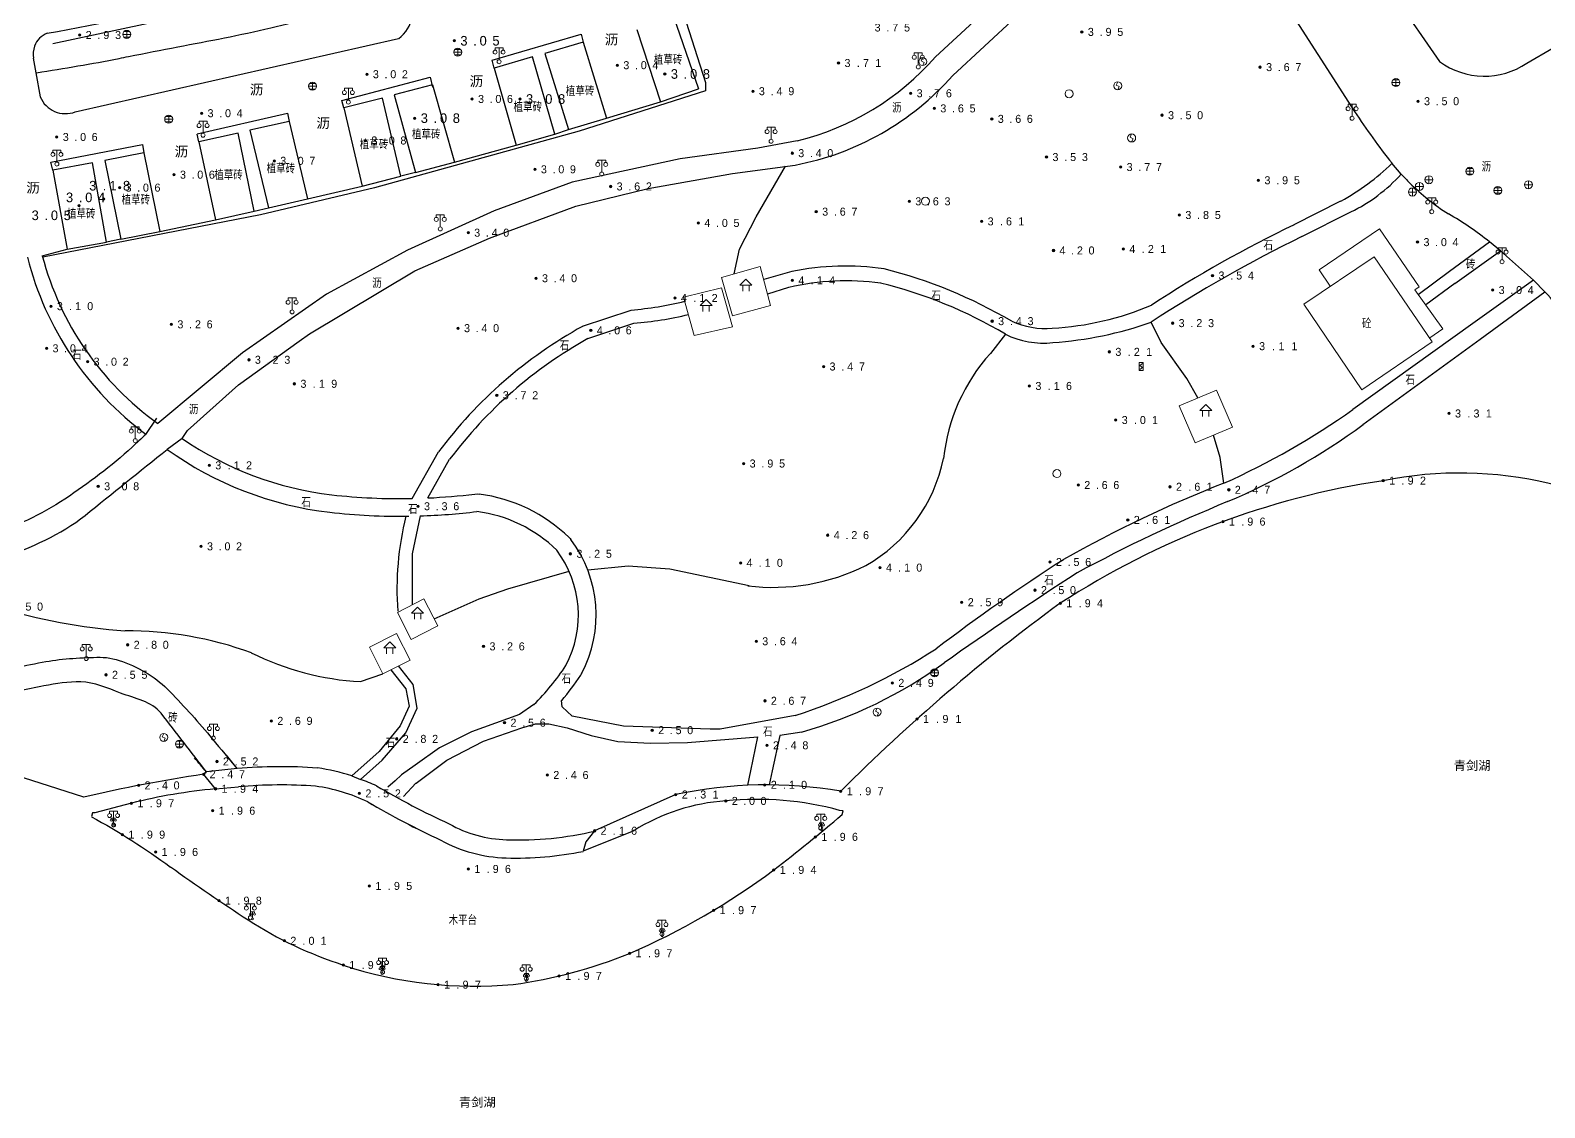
# Model space of a CAD drawing. Header units: metres. Extents: x 342272 to 345188, y 671156 to 672490.
# Drawn here: x 343354.9 to 343544.1, y 671821.5 to 671956.2 of the extents above; entities that cross this region are included whole.
import ezdxf
from ezdxf.enums import TextEntityAlignment as Align

# ---------------------------------------------------------------- set-up
doc = ezdxf.new("R2010")
doc.units = ezdxf.units.M
doc.header["$LTSCALE"] = 0.5
doc.header["$MEASUREMENT"] = 0
for name, color, linetype in [('00-地形', 251, 'Continuous'), ('00-文字', 251, 'Continuous'), ('00-示范段现状地形', 251, 'Continuous'), ('湖区地形', 251, 'Continuous')]:
    doc.layers.add(name, color=color, linetype=linetype)
doc.layers.add('00-现状标高', color=2, linetype='Continuous', lineweight=0, plot=False)
for name, color, linetype, lineweight in [('公共设施纪念物', 8, 'Continuous', 0), ('普通房屋', 8, 'Continuous', 0), ('通讯及其他管线设施', 252, 'Continuous', 0)]:
    doc.layers.add(name, color=color, linetype=linetype, lineweight=lineweight)
doc.styles.add('MtXpl_', font='simhei.ttf')
doc.styles.add('左斜等线体4.0', font='', dxfattribs={"height": 2.25})
doc.styles.add('正等线体2.0', font='MCS_Chinese1.shx', dxfattribs={"height": 2, "bigfont": 'MCS_Chinese1big.shx'})
doc.styles.add('正等线体2.4', font='MCS_Chinese1.shx', dxfattribs={"height": 2.4, "bigfont": 'MCS_Chinese1big.shx'})
doc.styles.add('细等线体2.5', font='MCS_Chinese1.shx', dxfattribs={"height": 2.5, "bigfont": 'MCS_Chinese1big.shx'})
doc.styles.add('细等线体3.0', font='MCS_Chinese1.shx', dxfattribs={"height": 3, "bigfont": 'MCS_Chinese1big.shx'})
doc.styles.get('左斜等线体4.0').set_extended_font_data('黑体', italic=True)

# ---------------------------------------------------------------- blocks, each defined once
blk = doc.blocks.new('174201')
at = {"layer": '通讯及其他管线设施', "linetype": 'Continuous', "lineweight": 0}
for p, q in [((-1, 0), (1, 0)), ((-0.7, 0.7), (0.7, 0.7)), ((0, -1), (0, 1)), ((-0.7, -0.7), (0.7, -0.7))]:
    blk.add_line(p, q, dxfattribs=at)
blk.add_circle((0, 0), 1, dxfattribs=at)
blk = doc.blocks.new('155210_1')
at = {"layer": '公共设施纪念物', "lineweight": 0}
for p, q in [((-1, 2.9), (-1, 3.5)), ((-1, 3.5), (1, 3.5)), ((0, 0.5), (0, 3.5)), ((1, 3.5), (1, 2.9))]:
    blk.add_line(p, q, dxfattribs=at)
for centre in [(-1, 2.4), (0, 0), (1, 2.4)]:
    blk.add_circle(centre, 0.5, dxfattribs=at)
blk = doc.blocks.new('174200')
at = {"layer": '通讯及其他管线设施', "lineweight": 0}
for p, q in [((-1, 0), (1, 0)), ((0, 1), (0, -1))]:
    blk.add_line(p, q, dxfattribs=at)
blk.add_circle((0, 0), 1, dxfattribs=at)
blk = doc.blocks.new('155210_2')
at = {"layer": '公共设施纪念物', "color": 9, "linetype": 'Continuous', "lineweight": 0}
for p, q in [((-1, 2.9), (-1, 3.5)), ((-1, 3.5), (1, 3.5)), ((0, 0.5), (0, 3.5)), ((1, 3.5), (1, 2.9))]:
    blk.add_line(p, q, dxfattribs=at)
for centre in [(-1, 2.4), (0, 0), (1, 2.4)]:
    blk.add_circle(centre, 0.5, dxfattribs=at)
blk = doc.blocks.new('174700')
at = {"layer": '通讯及其他管线设施', "linetype": 'Continuous', "lineweight": 0}
for p, q in [((0, 1), (-0.38, 0.18)), ((-0.38, 0.18), (0.38, -0.18)), ((0, -1), (0.38, -0.18))]:
    blk.add_line(p, q, dxfattribs=at)
blk.add_circle((0, 0), 1, dxfattribs=at)
blk = doc.blocks.new('174900')
at = {"layer": '通讯及其他管线设施', "lineweight": 0}
blk.add_circle((0, 0), 1, dxfattribs=at)
blk = doc.blocks.new('171103')
at = {"layer": '通讯及其他管线设施', "lineweight": 0}
for p, q in [((-0.5, 0), (-0.5, 2)), ((-0.5, 2), (0.5, 2)), ((0.5, 0), (-0.5, 0)), ((0.35, 1.75), (-0.35, 1.25)), ((-0.35, 1.25), (0.35, 0.75)), ((0.35, 0.75), (-0.35, 0.25)), ((0.5, 2), (0.5, 0))]:
    blk.add_line(p, q, dxfattribs=at)
blk = doc.blocks.new('156602')
at = {"layer": '公共设施纪念物', "lineweight": 0}
for p, q in [((0, 3), (-1.5, 1.5)), ((-1.5, 1.5), (1.5, 1.5)), ((-0.8, 1.5), (-0.8, 0)), ((1.5, 1.5), (0, 3)), ((0.8, 1.5), (0.8, 0))]:
    blk.add_line(p, q, dxfattribs=at)
blk = doc.blocks.new('213400_1')
at = {"layer": '00-现状标高', "linetype": 'Continuous', "lineweight": 0}
h = blk.add_hatch(color=256, dxfattribs=at)
edge = h.paths.add_edge_path()
edge.add_arc((0, 0), 0.3, 0, 360)
blk.add_circle((0, 0), 0.3, dxfattribs=at)

msp = doc.modelspace()

# ---------------------------------------------------------------- linework, layer by layer
at = {"layer": '00-地形', "lineweight": -3}
msp.add_arc((343272.59, 672424.36), 476.11, 280.2176, 285.279, dxfattribs=at)
at = {"layer": '00-示范段现状地形', "lineweight": -3}
for p, q in [((343468.03, 671952.85), (343476.01, 671960.25)), ((343357.74, 671954.5), (343377.85, 671958.81)), ((343435.31, 671957.89), (343438.42, 671948.84)), ((343436.53, 671958.22), (343439.29, 671949.63)), ((343478.1, 671957.85), (343470.18, 671950.51)), ((343412.63, 671952.43), (343423.74, 671955.7)), ((343423.74, 671955.7), (343424, 671954.67)), ((343430.7, 671956.27), (343433.65, 671947.23)), ((343360.56, 671945.98), (343400.96, 671955.14)), ((343424, 671954.67), (343419.23, 671953.27)), ((343424, 671954.67), (343426.93, 671945.17)), ((343355.32, 671952.67), (343355.65, 671950.84)), ((343412.9, 671951.42), (343412.63, 671952.43)), ((343417.7, 671952.84), (343412.9, 671951.42)), ((343420.46, 671943.19), (343417.7, 671952.84)), ((343419.23, 671953.27), (343422.17, 671943.75)), ((343355.65, 671950.84), (343356.17, 671947.87)), ((343393.87, 671947.41), (343404.88, 671950.29)), ((343404.88, 671950.29), (343405.2, 671949.06)), ((343412.9, 671951.42), (343415.62, 671941.82)), ((343405.18, 671949.35), (343400.4, 671948.1)), ((343400.4, 671948.1), (343403.07, 671938.38)), ((343405.2, 671949.06), (343405.17, 671949.05)), ((343405.18, 671949.35), (343407.93, 671939.67)), ((343439.28, 671948.6), (343423.51, 671943.57)), ((343433.65, 671947.23), (343438.42, 671948.84)), ((343438.42, 671948.84), (343438.42, 671948.84)), ((343439.29, 671949.63), (343439.28, 671948.6)), ((343394.1, 671946.46), (343393.87, 671947.41)), ((343398.95, 671947.7), (343394.1, 671946.46)), ((343394.1, 671946.46), (343396.41, 671936.69)), ((343401.25, 671937.93), (343398.95, 671947.7)), ((343426.93, 671945.17), (343433.65, 671947.23)), ((343375.78, 671943.23), (343387.07, 671945.81)), ((343387.29, 671944.79), (343382.37, 671943.68)), ((343387.07, 671945.81), (343387.29, 671944.79)), ((343387.29, 671944.79), (343389.58, 671935.11)), ((343422.17, 671943.75), (343426.93, 671945.17)), ((343376.01, 671942.23), (343375.79, 671943.2)), ((343380.9, 671943.33), (343376.01, 671942.23)), ((343382.92, 671933.56), (343380.9, 671943.33)), ((343382.37, 671943.68), (343384.69, 671934)), ((343423.51, 671943.57), (343397.95, 671936.5)), ((343415.62, 671941.82), (343420.46, 671943.19)), ((343420.46, 671943.19), (343422.17, 671943.75)), ((343357.51, 671939.67), (343368.96, 671941.88)), ((343369.12, 671940.86), (343364.26, 671939.9)), ((343368.96, 671941.88), (343369.12, 671940.86)), ((343369.12, 671940.86), (343371.12, 671931.01)), ((343376.01, 671942.23), (343378.06, 671932.49)), ((343407.93, 671939.67), (343415.62, 671941.82)), ((343445.82, 671941.43), (343436.14, 671940.09)), ((343450.76, 671942.36), (343445.82, 671941.43)), ((343357.76, 671938.69), (343357.51, 671939.67)), ((343362.7, 671939.59), (343357.76, 671938.69)), ((343357.76, 671938.69), (343359.56, 671928.82)), ((343364.46, 671929.71), (343362.7, 671939.59)), ((343364.26, 671939.9), (343366.24, 671930.05)), ((343403.07, 671938.38), (343407.93, 671939.67)), ((343436.14, 671940.09), (343422.64, 671937.19)), ((343442.65, 671938.29), (343450.49, 671939.33)), ((343445.61, 671932.86), (343449.28, 671939.17)), ((343396.41, 671936.69), (343401.25, 671937.93)), ((343403.07, 671938.38), (343401.25, 671937.93)), ((343422.64, 671937.19), (343412.88, 671933.61)), ((343432.12, 671936.39), (343442.65, 671938.29)), ((343397.95, 671936.5), (343383.72, 671933.1)), ((343384.69, 671934), (343389.58, 671935.11)), ((343389.58, 671935.11), (343396.41, 671936.69)), ((343423.09, 671934.19), (343432.12, 671936.39)), ((343512.83, 671931.88), (343518.67, 671934.84)), ((343383.72, 671933.1), (343356.52, 671927.8)), ((343378.06, 671932.49), (343382.92, 671933.56)), ((343382.92, 671933.56), (343384.69, 671934)), ((343412.88, 671933.61), (343402.07, 671928.68)), ((343412.32, 671930.2), (343423.09, 671934.19)), ((343513.79, 671930.38), (343519.93, 671933.47)), ((343371.12, 671931.01), (343378.06, 671932.49)), ((343378.06, 671932.49), (343378.06, 671932.49)), ((343443.54, 671928.82), (343445.61, 671932.86)), ((343359.56, 671928.82), (343364.46, 671929.71)), ((343366.24, 671930.05), (343364.46, 671929.71)), ((343366.24, 671930.05), (343371.12, 671931.01)), ((343403, 671926.1), (343412.32, 671930.2)), ((343532.23, 671926.05), (343537.24, 671929.74)), ((343356.44, 671927.98), (343359.56, 671928.82)), ((343402.07, 671928.68), (343391.95, 671923.19)), ((343442.88, 671925.73), (343443.54, 671928.82)), ((343532.92, 671924.51), (343538.59, 671928.63)), ((343389.83, 671918.24), (343403, 671926.1)), ((343450.08, 671926.03), (343446.56, 671925.02)), ((343528.32, 671923.17), (343532.23, 671926.05)), ((343449.68, 671924.02), (343447.05, 671923.19)), ((343532.92, 671924.51), (343529.26, 671921.85)), ((343542.74, 671924.94), (343535.17, 671919.52)), ((343536.05, 671917.58), (343544.13, 671923.48)), ((343391.95, 671923.19), (343381.45, 671915.87)), ((343423.93, 671919.18), (343429.99, 671921.21)), ((343496.23, 671917.16), (343494.96, 671919.69)), ((343388.53, 671917.34), (343389.83, 671918.24)), ((343424.61, 671917.64), (343430.34, 671919.56)), ((343476.76, 671918.19), (343474.88, 671915.79)), ((343535.17, 671919.52), (343520.18, 671908.78)), ((343380.97, 671911.86), (343388.53, 671917.34)), ((343499.42, 671912.66), (343496.23, 671917.16)), ((343521.43, 671906.9), (343536.05, 671917.58)), ((343381.45, 671915.87), (343370.86, 671907.05)), ((343500.79, 671910.23), (343499.42, 671912.66)), ((343374.59, 671906.16), (343380.97, 671911.86)), ((343369.39, 671905.68), (343370.76, 671907.72)), ((343373.92, 671905.17), (343372.04, 671903.8)), ((343373.92, 671905.17), (343374.59, 671906.16)), ((343503.57, 671902.78), (343502.75, 671905.59)), ((343402.66, 671897.67), (343405.92, 671903.48)), ((343504.06, 671899.58), (343503.57, 671902.78)), ((343404.62, 671897.73), (343407.33, 671902.56)), ((343410.47, 671898.22), (343410.75, 671898.26)), ((343410.75, 671898.26), (343411.02, 671898.22)), ((343403.64, 671895.49), (343402.64, 671890.75)), ((343422.26, 671892.78), (343422.38, 671892.66)), ((343422.38, 671892.66), (343422.48, 671892.52)), ((343402.64, 671890.75), (343402.63, 671884.36)), ((343414.59, 671886.38), (343422.25, 671888.58)), ((343424.58, 671888.75), (343429.63, 671889.24)), ((343429.63, 671889.24), (343434.82, 671888.86)), ((343434.82, 671888.86), (343444.75, 671886.81)), ((343411.03, 671885.11), (343414.59, 671886.38)), ((343405.39, 671882.64), (343411.03, 671885.11)), ((343399.99, 671876.26), (343401.87, 671873.89)), ((343402.76, 671874.44), (343400.96, 671876.74)), ((343396.2, 671874.79), (343398.97, 671875.74)), ((343403.27, 671871.47), (343402.76, 671874.44)), ((343423.75, 671875.67), (343423.69, 671875.58)), ((343423.8, 671875.77), (343423.75, 671875.67)), ((343401.87, 671873.89), (343402.29, 671871.7)), ((343421.39, 671871.63), (343421.32, 671872.43)), ((343402.29, 671871.7), (343401.14, 671869.25)), ((343401.85, 671868.4), (343403.27, 671871.47)), ((343416.04, 671870.67), (343410.04, 671868.51)), ((343417.85, 671871.91), (343416.04, 671870.67)), ((343422.63, 671870.47), (343421.39, 671871.63)), ((343450.49, 671870.54), (343441.12, 671868.86)), ((343401.14, 671869.25), (343398.52, 671866.05)), ((343411.57, 671867.34), (343416.35, 671869.02)), ((343416.35, 671869.02), (343418.05, 671869.52)), ((343418.05, 671869.52), (343419.74, 671869.52)), ((343419.74, 671869.52), (343422.03, 671869.01)), ((343422.03, 671869.01), (343425, 671868.07)), ((343429.04, 671869.2), (343422.63, 671870.47)), ((343439.88, 671868.83), (343429.04, 671869.2)), ((343441.12, 671868.86), (343439.88, 671868.83)), ((343398.92, 671864.98), (343401.85, 671868.4)), ((343410.04, 671868.51), (343406.08, 671866.51)), ((343406.98, 671864.96), (343411.57, 671867.34)), ((343425, 671868.07), (343428.34, 671867.28)), ((343428.34, 671867.28), (343432.44, 671867.11)), ((343432.44, 671867.11), (343437.06, 671867.19)), ((343437.06, 671867.19), (343445.83, 671867.88)), ((343444.94, 671863.63), (343445.83, 671867.88)), ((343448.56, 671868.04), (343447.63, 671863.64)), ((343451.31, 671868.48), (343448.56, 671868.04)), ((343361.63, 671860.36), (343346.34, 671865.25)), ((343398.52, 671866.05), (343395.1, 671862.99)), ((343396.18, 671862.56), (343398.92, 671864.98)), ((343406.08, 671866.51), (343403.02, 671864.34)), ((343403.14, 671862.11), (343406.98, 671864.96)), ((343376.94, 671863.5), (343376.59, 671863.21)), ((343378.08, 671861.39), (343376.59, 671863.21)), ((343380.77, 671863.91), (343376.94, 671863.5)), ((343395.1, 671862.99), (343396.18, 671862.56)), ((343401.32, 671863.15), (343400.51, 671862.38)), ((343403.02, 671864.34), (343401.32, 671863.15)), ((343444.56, 671861.83), (343444.94, 671863.63)), ((343447.63, 671863.64), (343447.26, 671861.88)), ((343378.08, 671861.39), (343380.97, 671861.64)), ((343400.51, 671862.38), (343399.61, 671861.61)), ((343401.56, 671860.43), (343403.09, 671862.08)), ((343403.09, 671862.08), (343403.14, 671862.11)), ((343367.58, 671859.59), (343362.99, 671858.38)), ((343435.58, 671860.67), (343425.43, 671856.14)), ((343362.71, 671858.4), (343362.57, 671857.91)), ((343362.99, 671858.38), (343362.71, 671858.4)), ((343456.48, 671858.64), (343456.04, 671858.68)), ((343456.36, 671858.16), (343456.48, 671858.64)), ((343430.32, 671856.13), (343424.01, 671853.58)), ((343425.43, 671856.14), (343424.36, 671854.78)), ((343424.36, 671854.78), (343424.01, 671853.58))]:
    msp.add_line(p, q, dxfattribs=at)
at = {"layer": '00-示范段现状地形', "lineweight": 0, "flags": 128}
for points in [[(343446.14, 671926.64), (343441.29, 671925.28), (343442.67, 671920.48), (343447.42, 671921.79), (343446.14, 671926.64)], [(343441.28, 671923.97), (343436.56, 671922.84), (343437.89, 671918.05), (343442.65, 671919.12), (343441.28, 671923.97)], [(343498.47, 671909.24), (343500.47, 671904.63), (343505.11, 671906.58), (343503.13, 671911.22), (343498.47, 671909.24)], [(343402.54, 671880.05), (343405.85, 671881.77), (343404.1, 671885.12), (343400.8, 671883.4), (343402.54, 671880.05)], [(343398.97, 671875.74), (343402.39, 671877.46), (343400.71, 671880.79), (343397.3, 671879.07), (343398.97, 671875.74)]]:
    msp.add_lwpolyline(points, dxfattribs=at)
at = {"layer": '00-示范段现状地形', "lineweight": -3}
for centre, radius, start, end in [((343398.52, 671958.5), 4.16, 305.9766, 37.0319), ((343358.09, 671953.22), 2.79, 111.9841, 159.6788), ((343358.91, 671953.08), 3.61, 162.0651, 186.458), ((343442.83, 671974.87), 33.46, 283.699, 318.8487), ((343444.05, 671973.6), 34.87, 280.6549, 318.5288), ((343359.33, 671949.16), 3.41, 202.3242, 291.1896), ((343504.77, 671960.33), 29.04, 298.6029, 314.3086), ((343510.35, 671952.77), 21.55, 296.3806, 317.4084), ((343582.69, 671787.18), 160.68, 115.7715, 123.0682), ((343591.46, 671771.62), 176.75, 116.0694, 123.0929), ((343393.16, 671937.6), 39.8, 194.2487, 233.3173), ((343392.6, 671937.46), 37.38, 194.6953, 234.4281), ((343456.77, 671892.68), 34.02, 81.8507, 101.3441), ((343446.97, 671868.03), 60.13, 59.4408, 75.9208), ((343456.93, 671893.02), 31.84, 82.3336, 103.1574), ((343447.74, 671869.6), 56.59, 59.1576, 76.2676), ((343425.9, 671967.58), 46.55, 275.0379, 283.4222), ((343480.66, 671955.53), 36.63, 273.0649, 293.0728), ((343427.17, 671961.22), 41.77, 274.3577, 283.845), ((343481.72, 671929.15), 10.24, 245.9096, 275.0354), ((343479.23, 671964.45), 47.44, 274.1758, 289.3608), ((343451.32, 671869.58), 56.65, 118.9054, 143.2507), ((343481.55, 671928.01), 10.93, 243.9792, 275.931), ((343451.32, 671869.58), 54.98, 119.0623, 143.1381), ((343492.18, 671900.23), 23.27, 138.0343, 173.9987), ((343464.78, 671987.05), 95.89, 294.183, 305.2902), ((343470.98, 671975.87), 85.46, 293.1101, 306.1826), ((343397.43, 671939.2), 41.36, 235.3581, 263.2857), ((343397.43, 671939.2), 43.56, 234.3502, 263.2943), ((343449.21, 671906.83), 20.26, 299.9368, 348.1276), ((343533.54, 671852.01), 48.83, 52.2928, 101.3325), ((343538.86, 671799.86), 101.13, 98.4776, 123.1135), ((343560.97, 671754.24), 156.08, 111.3822, 119.5455), ((343401.12, 671974.45), 76.8, 263.6248, 271.1475), ((343401.12, 671974.45), 76.8, 272.6068, 276.9904), ((343408.47, 671878.63), 19.75, 45.7296, 82.5786), ((343579.06, 671715.48), 196.48, 112.2964, 118.3684), ((343401.12, 671974.45), 79, 263.6201, 270.8199), ((343437.99, 671886.35), 37.25, 165.8522, 184.2678), ((343401.12, 671974.45), 79, 271.825, 276.9904), ((343408.47, 671878.63), 17.55, 45.7296, 82.5786), ((343409.95, 671883.1), 15.68, 332.0924, 36.9312), ((343409.95, 671883.1), 13.47, 332.0924, 36.9312), ((343618.12, 671681.61), 247.83, 122.7625, 127.2503), ((343447.72, 671912.73), 26.17, 263.1003, 296.3317), ((343720.29, 671524.14), 433.23, 122.7839, 125.4331), ((343371.86, 671952.95), 71.99, 252.9296, 265.9473), ((343618.45, 671699.42), 229.05, 126.0639, 135.1049), ((343366.95, 671835.74), 45.4, 69.8962, 90.2223), ((343397.98, 671909.31), 34.57, 243.4947, 267.0434), ((343426.71, 671943.46), 76.7, 288.0611, 302.6607), ((343395.2, 671894.57), 32.04, 314.9928, 326.312), ((343436.04, 671922.56), 56.19, 285.7613, 306.0635), ((343395.2, 671894.57), 34.25, 319.7104, 326.312), ((343338.06, 671832), 50.04, 39.0153, 41.6564), ((343338.06, 671832), 53.32, 36.7664, 39.0684), ((343407, 671663.06), 202.45, 98.6409, 102.951), ((343386.27, 671799.72), 64.43, 85.9484, 94.8971), ((343387.14, 671838.46), 25.8, 72.0124, 81.787), ((343384.12, 671794.88), 66.78, 95.1919, 104.3376), ((343386.27, 671799.72), 62.15, 86.0176, 94.8971), ((343386.27, 671799.72), 62.15, 86.0177, 94.8971), ((343387.49, 671839.57), 22.36, 64.4994, 82.0479), ((343387.49, 671839.57), 22.36, 64.4995, 82.0479), ((343390.22, 671844.33), 19.17, 65.4338, 71.9179), ((343450.55, 671950.46), 102.99, 239.4452, 245.1383), ((343446.94, 671808.31), 53.57, 80.0567, 102.2382), ((343450.55, 671950.46), 105.27, 239.499, 245.0945), ((343450.55, 671950.46), 105.28, 239.499, 245.0945), ((343443.44, 671835.36), 24.57, 93.7519, 122.27), ((343445.73, 671821.01), 39.06, 74.6829, 95.7233), ((343299.54, 672043.47), 242.76, 307.6469, 310.2394), ((343414.93, 671870.85), 15.83, 240.9812, 268.2595), ((343416.01, 671895.72), 40.72, 267.8035, 283.4516), ((343414.93, 671870.85), 18.11, 241.2506, 268.2302), ((343414.93, 671870.85), 18.11, 241.2506, 268.2302), ((343415.56, 671895.68), 42.95, 268.4221, 281.3584), ((343415.56, 671895.68), 42.95, 268.4221, 281.3583), ((343543.81, 672091.54), 294.81, 234.466, 236.7467), ((343393.97, 671923.52), 90.13, 293.436, 306.6949), ((343409.65, 671887.69), 50.78, 237.2127, 252.1055), ((343407.57, 671894.96), 58.52, 277.563, 292.3359), ((343410.38, 671888.55), 51.83, 251.6228, 275.412)]:
    msp.add_arc(centre, radius, start, end, dxfattribs=at)
at = {"layer": '00-示范段现状地形', "lineweight": -3, "extrusion": (0, 0, -1)}
msp.add_arc((-343319.91, 671779.91), 88.9, 118.6754, 126.2358, dxfattribs=at)
at = {"layer": '00-示范段现状地形', "lineweight": -3}
msp.add_spline([(343355.73, 671950.87), (343366.03, 671952.65), (343367.22, 671952.89), (343373.36, 671954.1), (343384.98, 671956.47), (343396.04, 671959.45), (343401.84, 671961)], degree=3, dxfattribs=at)
for points, knots in [([(343369.39, 671905.68), (343368.81, 671905.15), (343368.23, 671904.61), (343367.65, 671904.08), (343365.06, 671901.68), (343362.24, 671899.59), (343359.27, 671897.6), (343356.26, 671895.58), (343353.01, 671894.18), (343349.61, 671892.89), (343346.13, 671891.56), (343342.64, 671890.56), (343338.99, 671890), (343334.91, 671889.37), (343330.76, 671889.22), (343326.68, 671889.55), (343325.19, 671889.66), (343323.66, 671889.79), (343322.22, 671890.24), (343318.97, 671891.26), (343315.72, 671892.28), (343312.48, 671893.31)], [0, 0, 0, 0, 0.038254, 0.038254, 0.038254, 0.209762, 0.209762, 0.209762, 0.383805, 0.383805, 0.383805, 0.56207, 0.56207, 0.56207, 0.761467, 0.761467, 0.761467, 0.834575, 0.834575, 0.834575, 1, 1, 1, 1]), ([(343288.41, 671887.05), (343288.76, 671887.42), (343289.12, 671887.79), (343289.47, 671888.15), (343290.48, 671889.19), (343291.72, 671889.89), (343292.99, 671890.65), (343294.23, 671891.38), (343295.51, 671891.99), (343296.88, 671892.2), (343300.67, 671892.78), (343304.73, 671892.19), (343308.48, 671891.22), (343312.49, 671890.18), (343316.26, 671888.38), (343320.31, 671887.46), (343322.45, 671886.97), (343324.6, 671886.61), (343326.76, 671886.41), (343330.48, 671886.07), (343334.26, 671886.15), (343337.98, 671886.63), (343342.56, 671887.22), (343346.96, 671888.41), (343351.32, 671890.13), (343355.05, 671891.6), (343358.73, 671893.1), (343361.79, 671895.56), (343365.21, 671898.31), (343368.62, 671901.06), (343372.04, 671903.8)], [0, 0, 0, 0, 0.016933, 0.016933, 0.016933, 0.064557, 0.064557, 0.064557, 0.110729, 0.110729, 0.110729, 0.239312, 0.239312, 0.239312, 0.376332, 0.376332, 0.376332, 0.448478, 0.448478, 0.448478, 0.572299, 0.572299, 0.572299, 0.72461, 0.72461, 0.72461, 0.854775, 0.854775, 0.854775, 1, 1, 1, 1]), ([(343288.41, 671887.05), (343290.67, 671886.1), (343292.94, 671885.14), (343295.2, 671884.18), (343299.71, 671882.28), (343304.33, 671880.67), (343308.96, 671879.06), (343312.86, 671877.7), (343316.82, 671876.6), (343320.81, 671875.49), (343324.09, 671874.58), (343327.41, 671873.94), (343330.74, 671873.37), (343333.72, 671872.86), (343336.84, 671872.56), (343339.79, 671873.16), (343342.82, 671873.77), (343345.74, 671874.88), (343348.75, 671875.57), (343351.3, 671876.16), (343353.85, 671876.72), (343356.44, 671877.21), (343358.69, 671877.64), (343360.98, 671877.76), (343363.25, 671877.82), (343364.33, 671877.86), (343365.4, 671877.69), (343366.46, 671877.3), (343368.76, 671876.44), (343370.76, 671875.25), (343372.39, 671873.54), (343374.24, 671871.6), (343376.01, 671869.65), (343377.7, 671867.61), (343378.72, 671866.38), (343379.75, 671865.15), (343380.77, 671863.91)], [0, 0, 0, 0, 0.073291, 0.073291, 0.073291, 0.219109, 0.219109, 0.219109, 0.342078, 0.342078, 0.342078, 0.443003, 0.443003, 0.443003, 0.532879, 0.532879, 0.532879, 0.625088, 0.625088, 0.625088, 0.703216, 0.703216, 0.703216, 0.771075, 0.771075, 0.771075, 0.803483, 0.803483, 0.803483, 0.873219, 0.873219, 0.873219, 0.952221, 0.952221, 0.952221, 1, 1, 1, 1]), ([(343376.94, 671863.5), (343375.05, 671865.94), (343373.16, 671868.38), (343371.27, 671870.83), (343370.12, 671872.32), (343368.02, 671872.66), (343366.22, 671873.35), (343364.57, 671873.97), (343362.94, 671874.7), (343361.24, 671874.75), (343359.72, 671874.79), (343358.16, 671874.55), (343356.65, 671874.25), (343354.49, 671873.82), (343352.34, 671873.37), (343350.2, 671872.89), (343346.7, 671872.11), (343343.29, 671870.89), (343339.78, 671870.17), (343336.89, 671869.58), (343333.83, 671869.86), (343330.92, 671870.33), (343327.17, 671870.94), (343323.43, 671871.64), (343319.76, 671872.68), (343315.71, 671873.83), (343311.7, 671875), (343307.73, 671876.36), (343303.52, 671877.81), (343299.3, 671879.21), (343295.21, 671880.95), (343292.26, 671882.22), (343289.31, 671883.48), (343286.36, 671884.74)], [0, 0, 0, 0, 0.094649, 0.094649, 0.094649, 0.152355, 0.152355, 0.152355, 0.205192, 0.205192, 0.205192, 0.252384, 0.252384, 0.252384, 0.319777, 0.319777, 0.319777, 0.429818, 0.429818, 0.429818, 0.520356, 0.520356, 0.520356, 0.636818, 0.636818, 0.636818, 0.765407, 0.765407, 0.765407, 0.901631, 0.901631, 0.901631, 1, 1, 1, 1])]:
    msp.add_open_spline(points, degree=3, knots=knots, dxfattribs=at)
msp.add_open_spline([(343376.59, 671863.21), (343376.7, 671863.31), (343376.82, 671863.41), (343376.94, 671863.5)], degree=3, dxfattribs=at)
at = {"layer": '普通房屋', "lineweight": 0, "flags": 128}
for points in [[(343529.76, 671917.75), (343531.4, 671918.87), (343527.91, 671923.74), (343528.43, 671924.11), (343523.5, 671931.37), (343515.96, 671926.25), (343517.35, 671924.18)], [(343521.29, 671911.25), (343514.02, 671921.93), (343522.81, 671927.87), (343530.09, 671917.26), (343521.29, 671911.25)]]:
    msp.add_lwpolyline(points, dxfattribs=at)
at = {"layer": '湖区地形', "lineweight": -3}
for p, q in [((343520.39, 671946.01), (343502.02, 671974.69)), ((343524.55, 671961.57), (343531, 671952.28)), ((343541.91, 671952.07), (343545.19, 671953.96)), ((343526.21, 671938.19), (343525.05, 671939.55)), ((343538.59, 671928.63), (343537.24, 671929.74)), ((343538.59, 671928.63), (343542.74, 671924.94)), ((343544.13, 671923.48), (343542.74, 671924.94))]:
    msp.add_line(p, q, dxfattribs=at)
for centre, radius, start, end in [((343536.6, 671959.78), 9.36, 233.2505, 304.5735), ((343586.98, 671989.18), 79.36, 212.9554, 218.7102), ((343547.77, 671957.8), 29.14, 222.3002, 225.2549), ((343547.77, 671957.8), 29.14, 225.2549, 237.4694), ((343511.94, 671898.04), 40.55, 51.405, 60.2001), ((343532.22, 671911.21), 17.1, 17.8568, 45.8454)]:
    msp.add_arc(centre, radius, start, end, dxfattribs=at)

# ---------------------------------------------------------------- block references
at = {"layer": '00-现状标高', "lineweight": 0, "xscale": 0.5, "yscale": 0.5, "zscale": 0.5}
for p in [(343361.11, 671955.57), (343486.31, 671955.96), (343407.92, 671954.86), (343428.28, 671951.8), (343455.91, 671952.07), (343396.99, 671950.67), (343434.21, 671950.7), (343508.58, 671951.56), (343445.21, 671948.55), (343464.92, 671948.29), (343410.13, 671947.58), (343416.12, 671947.57), (343467.88, 671946.4), (343528.31, 671947.3), (343376.34, 671945.8), (343402.97, 671945.18), (343475.06, 671945.09), (343496.33, 671945.56), (343358.25, 671942.83), (343396.8, 671942.39), (343450.13, 671940.81), (343385.42, 671939.85), (343417.98, 671938.79), (343481.89, 671940.32), (343491.15, 671939.07), (343372.89, 671938.13), (343427.44, 671936.65), (343508.37, 671937.42), (343364.12, 671935.07), (343366.1, 671936.5), (343464.75, 671934.79), (343361.03, 671934.26), (343453.12, 671933.5), (343498.49, 671933.08), (343438.41, 671932.09), (343473.79, 671932.28), (343409.65, 671930.87), (343528.24, 671929.7), (343482.77, 671928.65), (343491.5, 671928.84), (343502.63, 671925.52), (343418.12, 671925.18), (343450.15, 671924.92), (343537.63, 671923.7), (343357.52, 671921.69), (343435.47, 671922.72), (343475.1, 671919.82), (343497.65, 671919.57), (343372.57, 671919.43), (343408.38, 671918.94), (343424.97, 671918.67), (343356.97, 671916.42), (343489.75, 671915.99), (343507.7, 671916.69), (343362.1, 671914.75), (343382.25, 671914.99), (343454.04, 671914.15), (343387.94, 671911.99), (343413.22, 671910.56), (343479.76, 671911.72), (343532.18, 671908.29), (343490.54, 671907.46), (343377.3, 671901.8), (343444.06, 671902.03), (343363.42, 671899.18), (343485.86, 671899.34), (343497.32, 671899.12), (343504.67, 671898.75), (343523.95, 671899.89), (343403.38, 671896.69), (343492.05, 671894.98), (343454.57, 671893.08), (343503.94, 671894.77), (343376.27, 671891.68), (343422.42, 671890.75), (343443.67, 671889.62), (343482.32, 671889.72), (343461.09, 671889.02), (343480.45, 671886.21), (343471.31, 671884.7), (343483.61, 671884.57), (343445.63, 671879.82), (343367.11, 671879.38), (343411.56, 671879.19), (343364.4, 671875.63), (343462.63, 671874.62), (343446.71, 671872.38), (343385.05, 671869.87), (343414.18, 671869.64), (343432.63, 671868.71), (343465.72, 671870.12), (343400.72, 671867.63), (343446.97, 671866.82), (343378.26, 671864.8), (343376.59, 671863.21), (343419.53, 671863.11), (343368.47, 671861.81), (343378.08, 671861.39), (343446.7, 671861.88), (343456.19, 671861.08), (343367.58, 671859.59), (343396.06, 671860.81), (343435.58, 671860.67), (343441.83, 671859.87), (343377.73, 671858.65), (343366.45, 671855.66), (343425.43, 671856.14), (343453.02, 671855.38), (343370.59, 671853.49), (343409.67, 671851.37), (343447.82, 671851.26), (343397.31, 671849.25), (343378.52, 671847.41), (343440.31, 671846.22), (343386.68, 671842.4), (343429.81, 671840.83), (343394.04, 671839.36), (343405.89, 671836.91), (343421, 671838)]:
    msp.add_blockref('213400_1', p, dxfattribs=at)
at = {"layer": '公共设施纪念物', "lineweight": 0}
for name, p, xscale, yscale, zscale in [('155210_1', (343413.51, 671952.24), 0.5, 0.5, 0.5), ('155210_1', (343465.88, 671951.59), 0.5, 0.5, 0.5), ('155210_1', (343394.68, 671947.19), 0.5, 0.5, 0.5), ('155210_1', (343520.07, 671945.17), 0.5, 0.5, 0.5), ('155210_1', (343376.52, 671943.06), 0.5, 0.5, 0.5), ('155210_1', (343447.49, 671942.3), 0.5, 0.5, 0.5), ('155210_1', (343358.26, 671939.45), 0.5, 0.5, 0.5), ('155210_1', (343426.33, 671938.2), 0.5, 0.5, 0.5), ('155210_1', (343530.02, 671933.5), 0.5, 0.5, 0.5), ('155210_1', (343406.16, 671931.34), 0.5, 0.5, 0.5), ('155210_1', (343538.8, 671927.25), 0.5, 0.5, 0.5), ('156602', (343444.35, 671923.56), 0.5, 0.5, 0.5), ('155210_1', (343387.65, 671920.98), 0.5, 0.5, 0.5), ('156602', (343439.36, 671921.01), 0.5, 0.5, 0.5), ('156602', (343501.79, 671907.92), 0.5, 0.5, 0.5), ('155210_1', (343368.06, 671904.88), 0.5, 0.5, 0.5), ('156602', (343403.32, 671882.59), 0.5, 0.5, 0.5), ('155210_1', (343361.93, 671877.67), 0.5, 0.5, 0.5), ('156602', (343399.84, 671878.26), 0.5, 0.5, 0.5), ('155210_1', (343377.82, 671867.72), 0.5, 0.5, 0.5), ('155210_1', (343365.34, 671856.85), 0.5, 0.5, 0.5), ('155210_2', (343365.31, 671856.86), 0.25, 0.25, 0.25), ('155210_1', (343453.69, 671856.49), 0.5, 0.5, 0.5), ('155210_2', (343453.79, 671856.27), 0.25, 0.25, 0.25), ('155210_1', (343382.44, 671845.28), 0.5, 0.5, 0.5), ('155210_2', (343382.71, 671845.14), 0.25, 0.25, 0.25), ('155210_1', (343433.85, 671843.23), 0.5, 0.5, 0.5), ('155210_2', (343433.87, 671843.03), 0.25, 0.25, 0.25), ('155210_1', (343398.95, 671838.48), 0.5, 0.5, 0.5), ('155210_2', (343398.88, 671838.3), 0.25, 0.25, 0.25), ('155210_1', (343416.89, 671837.65), 0.5, 0.5, 0.5), ('155210_2', (343416.91, 671837.44), 0.25, 0.25, 0.25)]:
    msp.add_blockref(name, p, dxfattribs=dict(at, xscale=xscale, yscale=yscale, zscale=zscale))
at = {"layer": '通讯及其他管线设施', "lineweight": 0, "xscale": 0.5, "yscale": 0.5, "zscale": 0.5}
for name, p in [('174201', (343366.99, 671955.66)), ('174201', (343408.34, 671953.43)), ('174700', (343466.43, 671952.25)), ('174201', (343525.54, 671949.63)), ('174201', (343390.2, 671949.18)), ('174900', (343484.72, 671948.23)), ('174700', (343490.79, 671949.23)), ('174201', (343372.23, 671945.06)), ('174700', (343492.53, 671942.71)), ('174201', (343534.78, 671938.55)), ('174200', (343528.47, 671936.66)), ('174200', (343529.67, 671937.49)), ('174200', (343542.09, 671936.87)), ('174900', (343466.77, 671934.81)), ('174200', (343527.61, 671935.96)), ('174201', (343538.28, 671936.15)), ('171103', (343493.72, 671913.66)), ('174900', (343483.2, 671900.78)), ('174201', (343467.91, 671875.88)), ('174700', (343460.73, 671870.98)), ('174700', (343371.61, 671867.81)), ('174201', (343373.57, 671866.98))]:
    msp.add_blockref(name, p, dxfattribs=at)

# ---------------------------------------------------------------- texts
at = {"layer": '00-地形', "lineweight": -3, "style": '左斜等线体4.0', "oblique": 345}
for p in [(343532.76, 671863.74), (343408.48, 671821.67)]:
    msp.add_text('青剑湖', height=1.125, dxfattribs=at).set_placement(p)
at = {"layer": '00-文字', "lineweight": -3, "style": 'MtXpl_'}
for p in [(343426.7, 671954.39), (343409.82, 671949.17), (343382.36, 671948.14), (343390.68, 671943.95), (343372.97, 671940.39), (343354.44, 671935.88)]:
    msp.add_text('沥', height=1.25, dxfattribs=at).set_placement(p)
at = {"layer": '00-文字', "lineweight": -3}
for s, style, p in [('植草砖', '细等线体3.0', (343434.62, 671952.5)), ('植草砖', '细等线体3.0', (343423.62, 671948.58)), ('植草砖', '细等线体3.0', (343417.09, 671946.6)), ('沥', '细等线体2.5', (343463.2, 671946.5)), ('植草砖', '细等线体3.0', (343397.88, 671941.91)), ('植草砖', '细等线体3.0', (343404.41, 671943.18)), ('植草砖', '细等线体3.0', (343379.71, 671938.1)), ('植草砖', '细等线体3.0', (343386.25, 671938.9)), ('沥', '细等线体2.5', (343536.84, 671939.13)), ('植草砖', '细等线体3.0', (343368.13, 671934.99)), ('植草砖', '细等线体3.0', (343361.31, 671933.24)), ('石', '细等线体2.5', (343509.6, 671929.3)), ('砖', '细等线体2.5', (343534.87, 671926.92)), ('沥', '细等线体2.5', (343398.25, 671924.58)), ('石', '细等线体2.5', (343468.11, 671923)), ('石', '细等线体2.5', (343360.74, 671915.61)), ('石', '细等线体2.5', (343421.68, 671916.78)), ('石', '细等线体2.5', (343527.32, 671912.48)), ('沥', '细等线体2.5', (343375.35, 671908.8)), ('石', '细等线体2.5', (343389.39, 671897.19)), ('石', '细等线体2.5', (343402.74, 671896.34)), ('石', '细等线体2.5', (343482.2, 671887.44)), ('石', '细等线体2.5', (343421.9, 671875.15)), ('砖', '细等线体2.5', (343372.75, 671870.27)), ('石', '细等线体2.5', (343447.07, 671868.53)), ('石', '细等线体2.5', (343399.94, 671867.13)), ('木平台', '细等线体3.0', (343408.98, 671844.99))]:
    msp.add_text(s, height=1.25, dxfattribs=dict(at, style=style)).set_placement(p, align=Align.MIDDLE_CENTER)
at = {"layer": '00-文字', "lineweight": 0, "insert": (343522.06, 671919.56), "char_height": 1.25, "attachment_point": 5, "line_spacing_factor": 0.722892, "style": '细等线体2.5'}
msp.add_mtext('\\T1.280;砼', dxfattribs=at)
at = {"layer": '00-现状标高', "lineweight": 0, "attachment_point": 4, "line_spacing_factor": 0.722892}
for s, insert, char_height, style in [('\\T1.979;2.93', (343361.86, 671955.57), 1, '正等线体2.0'), ('\\T1.979;3.75', (343460.42, 671956.51), 1, '正等线体2.0'), ('\\T1.979;3.95', (343487.06, 671955.96), 1, '正等线体2.0'), ('\\T1.794;3.05', (343408.67, 671954.85), 1.2, '正等线体2.4'), ('\\T1.952;3.04', (343429.03, 671951.8), 1, '正等线体2.0'), ('\\T2.069;3.71', (343456.66, 671952.07), 1, '正等线体2.0'), ('\\T1.966;3.67', (343509.33, 671951.56), 1, '正等线体2.0'), ('\\T1.952;3.02', (343397.74, 671950.67), 1, '正等线体2.0'), ('\\T1.794;3.08', (343434.96, 671950.7), 1.2, '正等线体2.4'), ('\\T1.940;3.06', (343410.88, 671947.58), 1, '正等线体2.0'), ('\\T1.794;3.08', (343416.87, 671947.57), 1.2, '正等线体2.4'), ('\\T1.979;3.49', (343445.96, 671948.55), 1, '正等线体2.0'), ('\\T1.966;3.76', (343465.67, 671948.29), 1, '正等线体2.0'), ('\\T1.952;3.04', (343377.09, 671945.8), 1, '正等线体2.0'), ('\\T1.966;3.65', (343468.63, 671946.4), 1, '正等线体2.0'), ('\\T1.952;3.50', (343529.06, 671947.3), 1, '正等线体2.0'), ('\\T1.794;3.08', (343403.72, 671945.18), 1.2, '正等线体2.4'), ('\\T1.952;3.66', (343475.81, 671945.09), 1, '正等线体2.0'), ('\\T1.952;3.50', (343497.08, 671945.55), 1, '正等线体2.0'), ('\\T1.940;3.06', (343359, 671942.83), 1, '正等线体2.0'), ('\\T1.952;3.08', (343397.55, 671942.39), 1, '正等线体2.0'), ('\\T1.952;3.40', (343450.88, 671940.81), 1, '正等线体2.0'), ('\\T1.979;3.53', (343482.64, 671940.32), 1, '正等线体2.0'), ('\\T1.940;3.06', (343373.64, 671938.12), 1, '正等线体2.0'), ('\\T1.952;3.07', (343386.17, 671939.85), 1, '正等线体2.0'), ('\\T1.952;3.09', (343418.73, 671938.79), 1, '正等线体2.0'), ('\\T1.979;3.77', (343491.9, 671939.07), 1, '正等线体2.0'), ('\\T1.891;3.18', (343362.3, 671936.74), 1.2, '正等线体2.4'), ('\\T1.940;3.06', (343366.85, 671936.5), 1, '正等线体2.0'), ('\\T1.966;3.62', (343428.19, 671936.65), 1, '正等线体2.0'), ('\\T1.979;3.95', (343509.12, 671937.42), 1, '正等线体2.0'), ('\\T1.794;3.04', (343359.4, 671935.28), 1.2, '正等线体2.4'), ('\\T1.966;3.63', (343465.5, 671934.79), 1, '正等线体2.0'), ('\\T1.794;3.05', (343355.11, 671933.04), 1.2, '正等线体2.4'), ('\\T1.966;3.67', (343453.87, 671933.5), 1, '正等线体2.0'), ('\\T1.979;3.85', (343499.24, 671933.08), 1, '正等线体2.0'), ('\\T1.952;3.40', (343410.4, 671930.87), 1, '正等线体2.0'), ('\\T1.952;4.05', (343439.16, 671932.09), 1, '正等线体2.0'), ('\\T2.053;3.61', (343474.54, 671932.28), 1, '正等线体2.0'), ('\\T1.952;4.20', (343483.52, 671928.65), 1, '正等线体2.0'), ('\\T2.069;4.21', (343492.25, 671928.84), 1, '正等线体2.0'), ('\\T1.952;3.04', (343528.99, 671929.69), 1, '正等线体2.0'), ('\\T1.952;3.40', (343418.87, 671925.18), 1, '正等线体2.0'), ('\\T2.069;4.14', (343450.9, 671924.92), 1, '正等线体2.0'), ('\\T1.979;3.54', (343503.38, 671925.52), 1, '正等线体2.0'), ('\\T1.952;3.04', (343538.38, 671923.7), 1, '正等线体2.0'), ('\\T2.037;3.10', (343358.27, 671921.69), 1, '正等线体2.0'), ('\\T2.069;4.12', (343436.22, 671922.72), 1, '正等线体2.0'), ('\\T1.966;3.26', (343373.32, 671919.42), 1, '正等线体2.0'), ('\\T1.979;3.43', (343475.85, 671919.82), 1, '正等线体2.0'), ('\\T1.979;3.23', (343498.4, 671919.57), 1, '正等线体2.0'), ('\\T1.952;3.40', (343409.13, 671918.94), 1, '正等线体2.0'), ('\\T1.940;4.06', (343425.72, 671918.67), 1, '正等线体2.0'), ('\\T1.952;3.04', (343357.72, 671916.42), 1, '正等线体2.0'), ('\\T2.069;3.21', (343490.5, 671915.98), 1, '正等线体2.0'), ('\\T2.176;3.11', (343508.45, 671916.69), 1, '正等线体2.0'), ('\\T1.952;3.02', (343362.85, 671914.75), 1, '正等线体2.0'), ('\\T1.979;3.23', (343383, 671914.99), 1, '正等线体2.0'), ('\\T1.979;3.47', (343454.79, 671914.15), 1, '正等线体2.0'), ('\\T2.069;3.19', (343388.69, 671911.99), 1, '正等线体2.0'), ('\\T2.053;3.16', (343480.51, 671911.72), 1, '正等线体2.0'), ('\\T1.979;3.72', (343413.97, 671910.56), 1, '正等线体2.0'), ('\\T2.069;3.31', (343532.93, 671908.28), 1, '正等线体2.0'), ('\\T2.037;3.01', (343491.29, 671907.46), 1, '正等线体2.0'), ('\\T2.069;3.12', (343378.05, 671901.8), 1, '正等线体2.0'), ('\\T1.979;3.95', (343444.81, 671902.03), 1, '正等线体2.0'), ('\\T1.952;3.08', (343364.17, 671899.18), 1, '正等线体2.0'), ('\\T1.952;2.66', (343486.61, 671899.34), 1, '正等线体2.0'), ('\\T2.053;2.61', (343498.07, 671899.12), 1, '正等线体2.0'), ('\\T1.979;2.47', (343505.42, 671898.75), 1, '正等线体2.0'), ('\\T2.069;1.92', (343524.7, 671899.89), 1, '正等线体2.0'), ('\\T1.966;3.36', (343404.13, 671896.69), 1, '正等线体2.0'), ('\\T2.053;2.61', (343492.8, 671894.98), 1, '正等线体2.0'), ('\\T2.053;1.96', (343504.69, 671894.77), 1, '正等线体2.0'), ('\\T1.966;4.26', (343455.32, 671893.08), 1, '正等线体2.0'), ('\\T1.952;3.02', (343377.02, 671891.68), 1, '正等线体2.0'), ('\\T1.979;3.25', (343423.17, 671890.75), 1, '正等线体2.0'), ('\\T2.037;4.10', (343444.42, 671889.62), 1, '正等线体2.0'), ('\\T2.037;4.10', (343461.84, 671889.02), 1, '正等线体2.0'), ('\\T1.966;2.56', (343483.07, 671889.72), 1, '正等线体2.0'), ('\\T1.952;2.50', (343481.2, 671886.21), 1, '正等线体2.0'), ('\\T1.952;2.50', (343352.16, 671884.15), 1, '正等线体2.0'), ('\\T1.979;2.59', (343472.06, 671884.7), 1, '正等线体2.0'), ('\\T2.069;1.94', (343484.36, 671884.57), 1, '正等线体2.0'), ('\\T1.966;3.64', (343446.38, 671879.82), 1, '正等线体2.0'), ('\\T1.952;2.80', (343367.86, 671879.38), 1, '正等线体2.0'), ('\\T1.966;3.26', (343412.31, 671879.18), 1, '正等线体2.0'), ('\\T1.979;2.55', (343365.15, 671875.63), 1, '正等线体2.0'), ('\\T1.979;2.49', (343463.38, 671874.62), 1, '正等线体2.0'), ('\\T1.966;2.67', (343447.46, 671872.38), 1, '正等线体2.0'), ('\\T2.176;1.91', (343466.47, 671870.11), 1, '正等线体2.0'), ('\\T1.966;2.69', (343385.8, 671869.87), 1, '正等线体2.0'), ('\\T1.966;2.56', (343414.93, 671869.64), 1, '正等线体2.0'), ('\\T1.952;2.50', (343433.38, 671868.71), 1, '正等线体2.0'), ('\\T1.979;2.82', (343401.47, 671867.62), 1, '正等线体2.0'), ('\\T1.979;2.48', (343447.72, 671866.82), 1, '正等线体2.0'), ('\\T1.979;2.52', (343379.01, 671864.8), 1, '正等线体2.0'), ('\\T1.979;2.47', (343377.34, 671863.21), 1, '正等线体2.0'), ('\\T1.966;2.46', (343420.28, 671863.11), 1, '正等线体2.0'), ('\\T1.952;2.40', (343369.22, 671861.81), 1, '正等线体2.0'), ('\\T2.069;1.94', (343378.83, 671861.39), 1, '正等线体2.0'), ('\\T1.979;2.52', (343396.81, 671860.81), 1, '正等线体2.0'), ('\\T2.069;2.31', (343436.33, 671860.67), 1, '正等线体2.0'), ('\\T2.037;2.10', (343447.45, 671861.88), 1, '正等线体2.0'), ('\\T2.069;1.97', (343456.94, 671861.08), 1, '正等线体2.0'), ('\\T2.069;1.97', (343368.33, 671859.58), 1, '正等线体2.0'), ('\\T2.053;1.96', (343378.48, 671858.65), 1, '正等线体2.0'), ('\\T1.927;2.00', (343442.58, 671859.87), 1, '正等线体2.0'), ('\\T2.069;1.99', (343367.2, 671855.66), 1, '正等线体2.0'), ('\\T2.053;2.16', (343426.18, 671856.14), 1, '正等线体2.0'), ('\\T2.053;1.96', (343453.77, 671855.38), 1, '正等线体2.0'), ('\\T2.053;1.96', (343371.34, 671853.49), 1, '正等线体2.0'), ('\\T2.053;1.96', (343410.42, 671851.37), 1, '正等线体2.0'), ('\\T2.069;1.94', (343448.57, 671851.25), 1, '正等线体2.0'), ('\\T2.069;1.95', (343398.06, 671849.25), 1, '正等线体2.0'), ('\\T2.069;1.98', (343379.27, 671847.41), 1, '正等线体2.0'), ('\\T2.069;1.97', (343441.06, 671846.22), 1, '正等线体2.0'), ('\\T2.037;2.01', (343387.43, 671842.39), 1, '正等线体2.0'), ('\\T2.069;1.97', (343430.56, 671840.83), 1, '正等线体2.0'), ('\\T2.069;1.99', (343394.79, 671839.36), 1, '正等线体2.0'), ('\\T2.069;1.97', (343421.75, 671838), 1, '正等线体2.0'), ('\\T2.069;1.97', (343406.64, 671836.91), 1, '正等线体2.0')]:
    msp.add_mtext(s, dxfattribs=dict(at, insert=insert, char_height=char_height, style=style))

doc.saveas('drawing.dxf')
